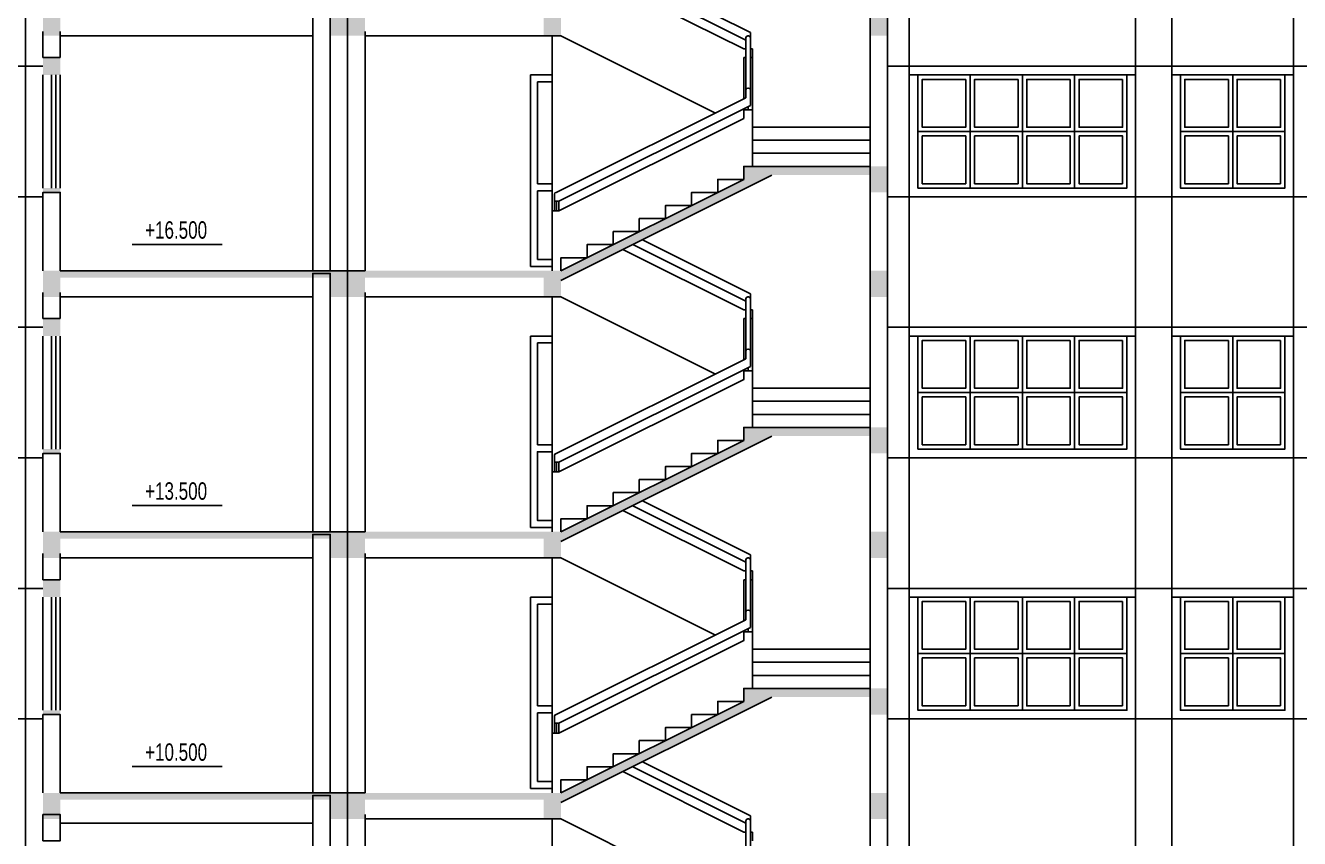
# Model space of a CAD drawing. Extents: x -110475 to -26375, y -22185 to 37215.
# Drawn here: x -77363 to -62730, y 2491 to 11835 of the extents above; entities that cross this region are included whole.
import ezdxf

# ---------------------------------------------------------------- set-up
doc = ezdxf.new("R2010")
doc.units = 0
doc.header["$LTSCALE"] = 800
doc.header["$MEASUREMENT"] = 0
for name, color, linetype in [('BAO', 3, 'CONTINUOUS'), ('CUA', 4, 'CONTINUOUS'), ('mc1', 5, 'CONTINUOUS'), ('MDUNG', 3, 'CONTINUOUS'), ('TEXT', 7, 'CONTINUOUS')]:
    doc.layers.add(name, color=color, linetype=linetype)
doc.styles.add('DIM', font='VHELVEN.TTF')

# ---------------------------------------------------------------- blocks, each defined once
blk = doc.blocks.new('SB6')
at = {"layer": 'TEXT'}
blk.add_line((-160, 0), (169, 0), dxfattribs=at)
blk.add_lwpolyline([(0, 0, 0, 150, 0), (0, 150, 0, 0, 0), (0, 340, 20, 20, 0)], format="xyseb", dxfattribs=at)
at = {"layer": 'TEXT', "const_width": 20}
blk.add_lwpolyline([(-56, 302), (983, 302)], dxfattribs=at)
at = {"layer": 'TEXT', "color": 7, "style": 'DIM'}
blk.add_attdef('+0.000', (94, 369), '', height=150, dxfattribs=at)

msp = doc.modelspace()

# ---------------------------------------------------------------- linework, layer by layer
at = {"layer": 'BAO', "color": 3, "linetype": 'Continuous'}
for points in [[(-73662.808, 23916.307), (-73662.808, -7483.693)], [(-74062.808, 11716.307), (-76962.808, 11716.307)], [(-71212.679, 9016.307), (-71212.679, 9166.307), (-70912.679, 9166.307), (-70912.679, 9316.307), (-70612.679, 9316.307), (-70612.679, 9466.307), (-70312.679, 9466.307), (-70312.679, 9616.307), (-70012.679, 9616.307), (-70012.679, 9766.307), (-69712.679, 9766.307), (-69712.679, 9916.307), (-69412.679, 9916.307), (-69412.679, 10066.307), (-69112.679, 10066.307)], [(-74062.808, 8716.307), (-76962.808, 8716.307)], [(-71212.679, 6016.307), (-71212.679, 6166.307), (-70912.679, 6166.307), (-70912.679, 6316.307), (-70612.679, 6316.307), (-70612.679, 6466.307), (-70312.679, 6466.307), (-70312.679, 6616.307), (-70012.679, 6616.307), (-70012.679, 6766.307), (-69712.679, 6766.307), (-69712.679, 6916.307), (-69412.679, 6916.307), (-69412.679, 7066.307), (-69112.679, 7066.307)], [(-74062.808, 5716.307), (-76962.808, 5716.307)], [(-71212.679, 3016.307), (-71212.679, 3166.307), (-70912.679, 3166.307), (-70912.679, 3316.307), (-70612.679, 3316.307), (-70612.679, 3466.307), (-70312.679, 3466.307), (-70312.679, 3616.307), (-70012.679, 3616.307), (-70012.679, 3766.307), (-69712.679, 3766.307), (-69712.679, 3916.307), (-69412.679, 3916.307), (-69412.679, 4066.307), (-69112.679, 4066.307)], [(-74062.808, 2666.307), (-76962.808, 2666.307)]]:
    msp.add_lwpolyline(points, dxfattribs=at)
at = {"layer": 'CUA', "color": 4, "linetype": 'ByBlock'}
for p, q in [((-70388.376, 12316.656), (-69087.679, 11666.307)), ((-70276.573, 12372.557), (-69037.679, 11753.111)), ((-70500.876, 12260.406), (-69112.679, 11566.307)), ((-69057.679, 11716.307), (-69067.679, 11716.307)), ((-69037.679, 11616.307), (-69037.679, 11753.111)), ((-69112.679, 11566.307), (-69087.679, 11566.307)), ((-69087.679, 11616.307), (-69087.679, 11696.307)), ((-69087.679, 11003.074), (-69087.679, 11616.307)), ((-69037.679, 11616.307), (-69037.679, 10915.611)), ((-69037.679, 11566.307), (-69012.679, 11566.307)), ((-69012.679, 11466.307), (-69012.679, 11566.307)), ((-69112.679, 11466.307), (-69112.679, 10990.611)), ((-69087.679, 11466.307), (-69112.679, 11466.307)), ((-69012.679, 11466.307), (-69037.679, 11466.307)), ((-69012.679, 10216.307), (-69012.679, 11466.307)), ((-77062.808, 9966.307), (-77062.808, 11266.307)), ((-77012.808, 9966.307), (-77012.808, 11266.307)), ((-76962.808, 9966.307), (-76962.808, 11266.307)), ((-71312.679, 11266.307), (-71562.808, 11266.307)), ((-71562.808, 11266.307), (-71562.808, 9066.307)), ((-71482.808, 11186.307), (-71482.808, 10016.307)), ((-71312.679, 11186.307), (-71482.808, 11186.307)), ((-71267.679, 9916.307), (-69087.679, 11003.074)), ((-69087.679, 11096.307), (-69087.679, 11016.307)), ((-69057.679, 11116.307), (-69067.679, 11116.307)), ((-69037.679, 11016.307), (-69037.679, 11096.307)), ((-71237.679, 9815.611), (-69037.679, 10915.611)), ((-69112.679, 10878.111), (-69112.679, 10766.307)), ((-69012.679, 10866.307), (-69112.679, 10866.307)), ((-69062.679, 10903.111), (-69062.679, 10866.307)), ((-69062.679, 10903.111), (-69062.679, 10866.307)), ((-69012.679, 10216.307), (-69012.679, 10866.307)), ((-69012.679, 10666.307), (-67662.808, 10666.307)), ((-69012.679, 10516.307), (-67662.808, 10516.307)), ((-69012.679, 10366.307), (-67662.808, 10366.307)), ((-71482.808, 10016.307), (-71312.679, 10016.307)), ((-71482.808, 9936.307), (-71312.679, 9936.307)), ((-71482.808, 9146.307), (-71482.808, 9936.307)), ((-71287.679, 9896.307), (-71287.679, 9816.307)), ((-71287.679, 9840.611), (-71287.679, 9703.807)), ((-71287.679, 9816.307), (-71237.679, 9816.307)), ((-71262.679, 9816.307), (-71262.679, 9703.807)), ((-71262.679, 9816.307), (-71262.679, 9703.807)), ((-71237.679, 9816.307), (-71237.679, 9703.807)), ((-71237.679, 9703.807), (-71312.679, 9703.807)), ((-71312.679, 9703.807), (-71312.679, 9016.307)), ((-70276.573, 9372.557), (-69037.679, 8753.111)), ((-70500.876, 9260.406), (-69112.679, 8566.307)), ((-70388.376, 9316.656), (-69087.679, 8666.307)), ((-71312.679, 9146.307), (-71482.808, 9146.307)), ((-71562.808, 9066.307), (-71312.679, 9066.307)), ((-69087.679, 8616.307), (-69087.679, 8696.307)), ((-69057.679, 8716.307), (-69067.679, 8716.307)), ((-69037.679, 8616.307), (-69037.679, 8753.111)), ((-69112.679, 8566.307), (-69087.679, 8566.307)), ((-69087.679, 8003.074), (-69087.679, 8616.307)), ((-69037.679, 8616.307), (-69037.679, 7915.611)), ((-69037.679, 8566.307), (-69012.679, 8566.307)), ((-69012.679, 8466.307), (-69012.679, 8566.307)), ((-69112.679, 8466.307), (-69112.679, 7990.611)), ((-69087.679, 8466.307), (-69112.679, 8466.307)), ((-69012.679, 8466.307), (-69037.679, 8466.307)), ((-69012.679, 7216.307), (-69012.679, 8466.307)), ((-77162.808, 6966.307), (-77162.808, 8266.307)), ((-77062.808, 6966.307), (-77062.808, 8266.307)), ((-77012.808, 6966.307), (-77012.808, 8266.307)), ((-76962.808, 6966.307), (-76962.808, 8266.307)), ((-71562.808, 8266.307), (-71562.808, 6066.307)), ((-71312.679, 8266.307), (-71562.808, 8266.307)), ((-71482.808, 8186.307), (-71482.808, 7016.307)), ((-71312.679, 8186.307), (-71482.808, 8186.307)), ((-69087.679, 8096.307), (-69087.679, 8016.307)), ((-69057.679, 8116.307), (-69067.679, 8116.307)), ((-69037.679, 8016.307), (-69037.679, 8096.307)), ((-71267.679, 6916.307), (-69087.679, 8003.074)), ((-71237.679, 6815.611), (-69037.679, 7915.611)), ((-69062.679, 7903.111), (-69062.679, 7866.307)), ((-69062.679, 7903.111), (-69062.679, 7866.307)), ((-69112.679, 7878.111), (-69112.679, 7766.307)), ((-69012.679, 7866.307), (-69112.679, 7866.307)), ((-69012.679, 7216.307), (-69012.679, 7866.307)), ((-69012.679, 7666.307), (-67662.808, 7666.307)), ((-69012.679, 7516.307), (-67662.808, 7516.307)), ((-69012.679, 7366.307), (-67662.808, 7366.307)), ((-71482.808, 7016.307), (-71312.679, 7016.307)), ((-71287.679, 6896.307), (-71287.679, 6816.307)), ((-71287.679, 6840.611), (-71287.679, 6703.807)), ((-71287.679, 6816.307), (-71237.679, 6816.307)), ((-71262.679, 6816.307), (-71262.679, 6703.807)), ((-71262.679, 6816.307), (-71262.679, 6703.807)), ((-71237.679, 6816.307), (-71237.679, 6703.807)), ((-71312.679, 6703.807), (-71312.679, 6016.307)), ((-71237.679, 6703.807), (-71312.679, 6703.807)), ((-70388.376, 6316.656), (-69087.679, 5666.307)), ((-70276.573, 6372.557), (-69037.679, 5753.111)), ((-70500.876, 6260.406), (-69112.679, 5566.307)), ((-71562.808, 6066.307), (-71312.679, 6066.307)), ((-69057.679, 5716.307), (-69067.679, 5716.307)), ((-69037.679, 5616.307), (-69037.679, 5753.111)), ((-69112.679, 5566.307), (-69087.679, 5566.307)), ((-69087.679, 5616.307), (-69087.679, 5696.307)), ((-69087.679, 5003.074), (-69087.679, 5616.307)), ((-69037.679, 5616.307), (-69037.679, 4915.611)), ((-69037.679, 5566.307), (-69012.679, 5566.307)), ((-69012.679, 5466.307), (-69012.679, 5566.307)), ((-69112.679, 5466.307), (-69112.679, 4990.611)), ((-69087.679, 5466.307), (-69112.679, 5466.307)), ((-69012.679, 5466.307), (-69037.679, 5466.307)), ((-69012.679, 4216.307), (-69012.679, 5466.307)), ((-77062.808, 3966.307), (-77062.808, 5266.307)), ((-77012.808, 3966.307), (-77012.808, 5266.307)), ((-76962.808, 3966.307), (-76962.808, 5266.307)), ((-71562.808, 5266.307), (-71562.808, 3066.307)), ((-71312.679, 5266.307), (-71562.808, 5266.307)), ((-71482.808, 5186.307), (-71482.808, 4016.307)), ((-71312.679, 5186.307), (-71482.808, 5186.307)), ((-71267.679, 3916.307), (-69087.679, 5003.074)), ((-69087.679, 5096.307), (-69087.679, 5016.307)), ((-69057.679, 5116.307), (-69067.679, 5116.307)), ((-69037.679, 5016.307), (-69037.679, 5096.307)), ((-71237.679, 3815.611), (-69037.679, 4915.611)), ((-69112.679, 4878.111), (-69112.679, 4766.307)), ((-69012.679, 4866.307), (-69112.679, 4866.307)), ((-69062.679, 4903.111), (-69062.679, 4866.307)), ((-69062.679, 4903.111), (-69062.679, 4866.307)), ((-69012.679, 4216.307), (-69012.679, 4866.307)), ((-69012.679, 4666.307), (-67662.808, 4666.307)), ((-69012.679, 4516.307), (-67662.808, 4516.307)), ((-69012.679, 4366.307), (-67662.808, 4366.307)), ((-71482.808, 4016.307), (-71312.679, 4016.307)), ((-71482.808, 3936.307), (-71312.679, 3936.307)), ((-71482.808, 3146.307), (-71482.808, 3936.307)), ((-71287.679, 3896.307), (-71287.679, 3816.307)), ((-71287.679, 3840.611), (-71287.679, 3703.807)), ((-71287.679, 3816.307), (-71237.679, 3816.307)), ((-71262.679, 3816.307), (-71262.679, 3703.807)), ((-71262.679, 3816.307), (-71262.679, 3703.807)), ((-71237.679, 3816.307), (-71237.679, 3703.807)), ((-71237.679, 3703.807), (-71312.679, 3703.807)), ((-71312.679, 3703.807), (-71312.679, 3016.307)), ((-70276.573, 3372.557), (-69037.679, 2753.111)), ((-70500.876, 3260.406), (-69112.679, 2566.307)), ((-70388.376, 3316.656), (-69087.679, 2666.307)), ((-71312.679, 3146.307), (-71482.808, 3146.307)), ((-71562.808, 3066.307), (-71312.679, 3066.307)), ((-69087.679, 2616.307), (-69087.679, 2696.307)), ((-69057.679, 2716.307), (-69067.679, 2716.307)), ((-69037.679, 2616.307), (-69037.679, 2753.111)), ((-69112.679, 2566.307), (-69087.679, 2566.307)), ((-69087.679, 2003.074), (-69087.679, 2616.307)), ((-69037.679, 2616.307), (-69037.679, 1915.611)), ((-69037.679, 2566.307), (-69012.679, 2566.307)), ((-69012.679, 2466.307), (-69012.679, 2566.307))]:
    msp.add_line(p, q, dxfattribs=at)
at = {"layer": 'CUA', "color": 4}
for points in [[(-67212.808, 11366.307), (-64612.808, 11366.307), (-64612.808, 11266.307), (-67212.808, 11266.307)], [(-67212.808, 11366.307), (-64612.808, 11366.307), (-64612.808, 11266.307), (-67212.808, 11266.307)], [(-64197.817, 11366.307), (-62797.817, 11366.307), (-62797.817, 11266.307), (-64197.817, 11266.307)], [(-67112.808, 9966.307), (-64712.808, 9966.307), (-64712.808, 11266.307), (-67112.808, 11266.307)], [(-66512.808, 11266.307), (-67112.808, 11266.307), (-67112.808, 10616.307), (-66512.808, 10616.307)], [(-66562.808, 11216.307), (-67062.808, 11216.307), (-67062.808, 10666.307), (-66562.808, 10666.307)], [(-65912.808, 11266.307), (-66512.808, 11266.307), (-66512.808, 10616.307), (-65912.808, 10616.307)], [(-65962.808, 11216.307), (-66462.808, 11216.307), (-66462.808, 10666.307), (-65962.808, 10666.307)], [(-65312.808, 11266.307), (-65912.808, 11266.307), (-65912.808, 10616.307), (-65312.808, 10616.307)], [(-65362.808, 11216.307), (-65862.808, 11216.307), (-65862.808, 10666.307), (-65362.808, 10666.307)], [(-64712.808, 11266.307), (-65312.808, 11266.307), (-65312.808, 10616.307), (-64712.808, 10616.307)], [(-64762.808, 11216.307), (-65262.808, 11216.307), (-65262.808, 10666.307), (-64762.808, 10666.307)], [(-63497.817, 11266.307), (-64097.817, 11266.307), (-64097.817, 10616.307), (-63497.817, 10616.307)], [(-63547.817, 11216.307), (-64047.817, 11216.307), (-64047.817, 10666.307), (-63547.817, 10666.307)], [(-62897.817, 11266.307), (-63497.817, 11266.307), (-63497.817, 10616.307), (-62897.817, 10616.307)], [(-62947.817, 11216.307), (-63447.817, 11216.307), (-63447.817, 10666.307), (-62947.817, 10666.307)], [(-66512.808, 9966.307), (-67112.808, 9966.307), (-67112.808, 10616.307), (-66512.808, 10616.307)], [(-66562.808, 10016.307), (-67062.808, 10016.307), (-67062.808, 10566.307), (-66562.808, 10566.307)], [(-65912.808, 9966.307), (-66512.808, 9966.307), (-66512.808, 10616.307), (-65912.808, 10616.307)], [(-65962.808, 10016.307), (-66462.808, 10016.307), (-66462.808, 10566.307), (-65962.808, 10566.307)], [(-65312.808, 9966.307), (-65912.808, 9966.307), (-65912.808, 10616.307), (-65312.808, 10616.307)], [(-65362.808, 10016.307), (-65862.808, 10016.307), (-65862.808, 10566.307), (-65362.808, 10566.307)], [(-64712.808, 9966.307), (-65312.808, 9966.307), (-65312.808, 10616.307), (-64712.808, 10616.307)], [(-64762.808, 10016.307), (-65262.808, 10016.307), (-65262.808, 10566.307), (-64762.808, 10566.307)], [(-63497.817, 9966.307), (-64097.817, 9966.307), (-64097.817, 10616.307), (-63497.817, 10616.307)], [(-63547.817, 10016.307), (-64047.817, 10016.307), (-64047.817, 10566.307), (-63547.817, 10566.307)], [(-62897.817, 9966.307), (-63497.817, 9966.307), (-63497.817, 10616.307), (-62897.817, 10616.307)], [(-62947.817, 10016.307), (-63447.817, 10016.307), (-63447.817, 10566.307), (-62947.817, 10566.307)], [(-67212.808, 8366.307), (-64612.808, 8366.307), (-64612.808, 8266.307), (-67212.808, 8266.307)], [(-67212.808, 8366.307), (-64612.808, 8366.307), (-64612.808, 8266.307), (-67212.808, 8266.307)], [(-64197.817, 8366.307), (-62797.817, 8366.307), (-62797.817, 8266.307), (-64197.817, 8266.307)], [(-67112.808, 6966.307), (-64712.808, 6966.307), (-64712.808, 8266.307), (-67112.808, 8266.307)], [(-66512.808, 8266.307), (-67112.808, 8266.307), (-67112.808, 7616.307), (-66512.808, 7616.307)], [(-66562.808, 8216.307), (-67062.808, 8216.307), (-67062.808, 7666.307), (-66562.808, 7666.307)], [(-65912.808, 8266.307), (-66512.808, 8266.307), (-66512.808, 7616.307), (-65912.808, 7616.307)], [(-65962.808, 8216.307), (-66462.808, 8216.307), (-66462.808, 7666.307), (-65962.808, 7666.307)], [(-65312.808, 8266.307), (-65912.808, 8266.307), (-65912.808, 7616.307), (-65312.808, 7616.307)], [(-65362.808, 8216.307), (-65862.808, 8216.307), (-65862.808, 7666.307), (-65362.808, 7666.307)], [(-64712.808, 8266.307), (-65312.808, 8266.307), (-65312.808, 7616.307), (-64712.808, 7616.307)], [(-64762.808, 8216.307), (-65262.808, 8216.307), (-65262.808, 7666.307), (-64762.808, 7666.307)], [(-63497.817, 8266.307), (-64097.817, 8266.307), (-64097.817, 7616.307), (-63497.817, 7616.307)], [(-63547.817, 8216.307), (-64047.817, 8216.307), (-64047.817, 7666.307), (-63547.817, 7666.307)], [(-62897.817, 8266.307), (-63497.817, 8266.307), (-63497.817, 7616.307), (-62897.817, 7616.307)], [(-62947.817, 8216.307), (-63447.817, 8216.307), (-63447.817, 7666.307), (-62947.817, 7666.307)], [(-66512.808, 6966.307), (-67112.808, 6966.307), (-67112.808, 7616.307), (-66512.808, 7616.307)], [(-65912.808, 6966.307), (-66512.808, 6966.307), (-66512.808, 7616.307), (-65912.808, 7616.307)], [(-65312.808, 6966.307), (-65912.808, 6966.307), (-65912.808, 7616.307), (-65312.808, 7616.307)], [(-64712.808, 6966.307), (-65312.808, 6966.307), (-65312.808, 7616.307), (-64712.808, 7616.307)], [(-63497.817, 6966.307), (-64097.817, 6966.307), (-64097.817, 7616.307), (-63497.817, 7616.307)], [(-62897.817, 6966.307), (-63497.817, 6966.307), (-63497.817, 7616.307), (-62897.817, 7616.307)], [(-66562.808, 7016.307), (-67062.808, 7016.307), (-67062.808, 7566.307), (-66562.808, 7566.307)], [(-65962.808, 7016.307), (-66462.808, 7016.307), (-66462.808, 7566.307), (-65962.808, 7566.307)], [(-65362.808, 7016.307), (-65862.808, 7016.307), (-65862.808, 7566.307), (-65362.808, 7566.307)], [(-64762.808, 7016.307), (-65262.808, 7016.307), (-65262.808, 7566.307), (-64762.808, 7566.307)], [(-63547.817, 7016.307), (-64047.817, 7016.307), (-64047.817, 7566.307), (-63547.817, 7566.307)], [(-62947.817, 7016.307), (-63447.817, 7016.307), (-63447.817, 7566.307), (-62947.817, 7566.307)], [(-67212.808, 5366.307), (-64612.808, 5366.307), (-64612.808, 5266.307), (-67212.808, 5266.307)], [(-67212.808, 5366.307), (-64612.808, 5366.307), (-64612.808, 5266.307), (-67212.808, 5266.307)], [(-64197.817, 5366.307), (-62797.817, 5366.307), (-62797.817, 5266.307), (-64197.817, 5266.307)], [(-67112.808, 3966.307), (-64712.808, 3966.307), (-64712.808, 5266.307), (-67112.808, 5266.307)], [(-66512.808, 5266.307), (-67112.808, 5266.307), (-67112.808, 4616.307), (-66512.808, 4616.307)], [(-66562.808, 5216.307), (-67062.808, 5216.307), (-67062.808, 4666.307), (-66562.808, 4666.307)], [(-65912.808, 5266.307), (-66512.808, 5266.307), (-66512.808, 4616.307), (-65912.808, 4616.307)], [(-65962.808, 5216.307), (-66462.808, 5216.307), (-66462.808, 4666.307), (-65962.808, 4666.307)], [(-65312.808, 5266.307), (-65912.808, 5266.307), (-65912.808, 4616.307), (-65312.808, 4616.307)], [(-65362.808, 5216.307), (-65862.808, 5216.307), (-65862.808, 4666.307), (-65362.808, 4666.307)], [(-64712.808, 5266.307), (-65312.808, 5266.307), (-65312.808, 4616.307), (-64712.808, 4616.307)], [(-64762.808, 5216.307), (-65262.808, 5216.307), (-65262.808, 4666.307), (-64762.808, 4666.307)], [(-63497.817, 5266.307), (-64097.817, 5266.307), (-64097.817, 4616.307), (-63497.817, 4616.307)], [(-63547.817, 5216.307), (-64047.817, 5216.307), (-64047.817, 4666.307), (-63547.817, 4666.307)], [(-62897.817, 5266.307), (-63497.817, 5266.307), (-63497.817, 4616.307), (-62897.817, 4616.307)], [(-62947.817, 5216.307), (-63447.817, 5216.307), (-63447.817, 4666.307), (-62947.817, 4666.307)], [(-66512.808, 3966.307), (-67112.808, 3966.307), (-67112.808, 4616.307), (-66512.808, 4616.307)], [(-66562.808, 4016.307), (-67062.808, 4016.307), (-67062.808, 4566.307), (-66562.808, 4566.307)], [(-65912.808, 3966.307), (-66512.808, 3966.307), (-66512.808, 4616.307), (-65912.808, 4616.307)], [(-65962.808, 4016.307), (-66462.808, 4016.307), (-66462.808, 4566.307), (-65962.808, 4566.307)], [(-65312.808, 3966.307), (-65912.808, 3966.307), (-65912.808, 4616.307), (-65312.808, 4616.307)], [(-65362.808, 4016.307), (-65862.808, 4016.307), (-65862.808, 4566.307), (-65362.808, 4566.307)], [(-64712.808, 3966.307), (-65312.808, 3966.307), (-65312.808, 4616.307), (-64712.808, 4616.307)], [(-64762.808, 4016.307), (-65262.808, 4016.307), (-65262.808, 4566.307), (-64762.808, 4566.307)], [(-63497.817, 3966.307), (-64097.817, 3966.307), (-64097.817, 4616.307), (-63497.817, 4616.307)], [(-63547.817, 4016.307), (-64047.817, 4016.307), (-64047.817, 4566.307), (-63547.817, 4566.307)], [(-62897.817, 3966.307), (-63497.817, 3966.307), (-63497.817, 4616.307), (-62897.817, 4616.307)], [(-62947.817, 4016.307), (-63447.817, 4016.307), (-63447.817, 4566.307), (-62947.817, 4566.307)]]:
    msp.add_lwpolyline(points, close=True, dxfattribs=at)
at = {"layer": 'CUA', "color": 4, "linetype": 'ByBlock'}
for points in [[(-64097.817, 9966.307), (-62897.817, 9966.307), (-62897.817, 11266.307), (-64097.817, 11266.307)], [(-64097.817, 6966.307), (-62897.817, 6966.307), (-62897.817, 8266.307), (-64097.817, 8266.307)], [(-64097.817, 3966.307), (-62897.817, 3966.307), (-62897.817, 5266.307), (-64097.817, 5266.307)]]:
    msp.add_lwpolyline(points, close=True, dxfattribs=at)
for points in [[(-69012.679, 10216.307), (-69012.679, 10216.307), (-69012.679, 10866.307), (-69112.679, 10866.307), (-69112.679, 10766.307), (-71237.679, 9703.807)], [(-69012.679, 7216.307), (-69012.679, 7216.307), (-69012.679, 7866.307), (-69112.679, 7866.307), (-69112.679, 7766.307), (-71237.679, 6703.807)], [(-71312.679, 6146.307), (-71482.808, 6146.307), (-71482.808, 6936.307), (-71312.679, 6936.307)], [(-69012.679, 4216.307), (-69012.679, 4216.307), (-69012.679, 4866.307), (-69112.679, 4866.307), (-69112.679, 4766.307), (-71237.679, 3703.807)]]:
    msp.add_lwpolyline(points, dxfattribs=at)
for centre, start, end in [((-69067.679, 11696.307), 90, 180), ((-69057.679, 11696.307), 0, 90), ((-69067.679, 11096.307), 90, 180), ((-69057.679, 11096.307), 0, 90), ((-71267.679, 9896.307), 90, 180), ((-69067.679, 8696.307), 90, 180), ((-69057.679, 8696.307), 0, 90), ((-69067.679, 8096.307), 90, 180), ((-69057.679, 8096.307), 0, 90), ((-71267.679, 6896.307), 90, 180), ((-69067.679, 5696.307), 90, 180), ((-69057.679, 5696.307), 0, 90), ((-69067.679, 5096.307), 90, 180), ((-69057.679, 5096.307), 0, 90), ((-71267.679, 3896.307), 90, 180), ((-69067.679, 2696.307), 90, 180), ((-69057.679, 2696.307), 0, 90)]:
    msp.add_arc(centre, 20, start, end, dxfattribs=at)
at = {"layer": 'mc1', "color": 5}
for p, q in [((-71212.679, 8904.504), (-68789.073, 10116.307)), ((-71212.679, 9016.307), (-69112.679, 10066.307)), ((-71212.679, 5904.504), (-68789.073, 7116.307)), ((-71212.679, 6016.307), (-69112.679, 7066.307)), ((-71212.679, 2904.504), (-68789.073, 4116.307)), ((-71212.679, 3016.307), (-69112.679, 4066.307))]:
    msp.add_line(p, q, dxfattribs=at)
for points in [[(-69112.679, 10066.307), (-69112.679, 10216.307), (-67662.808, 10216.307)], [(-69112.679, 7066.307), (-69112.679, 7216.307), (-67662.808, 7216.307)], [(-69112.679, 4066.307), (-69112.679, 4216.307), (-67662.808, 4216.307)]]:
    msp.add_lwpolyline(points, dxfattribs=at)
at = {"layer": 'mc1', "color": 5, "linetype": 'Continuous'}
for points in [[(-76962.808, 9016.307), (-73462.808, 9016.307)], [(-76962.808, 6016.307), (-73462.808, 6016.307)], [(-76962.808, 3016.307), (-73462.808, 3016.307)]]:
    msp.add_lwpolyline(points, dxfattribs=at)
at = {"layer": 'mc1', "color": 5, "linetype": 'ByBlock'}
for points in [[(-77162.808, 12016.307), (-76962.808, 12016.307), (-77162.808, 11716.307), (-76962.808, 11716.307)], [(-73862.808, 12016.307), (-73662.808, 12016.307), (-73862.808, 11716.307), (-73662.808, 11716.307)], [(-73662.808, 12016.307), (-73462.808, 12016.307), (-73662.808, 11716.307), (-73462.808, 11716.307)], [(-71412.679, 12016.307), (-71212.679, 12016.307), (-71412.679, 11716.307), (-71212.679, 11716.307)], [(-67662.808, 12016.307), (-67462.808, 12016.307), (-67662.808, 11716.307), (-67462.808, 11716.307)], [(-77162.808, 11466.307), (-76962.808, 11466.307), (-77162.808, 11266.307), (-76962.808, 11266.307)], [(-67662.808, 10216.307), (-67462.808, 10216.307), (-67662.808, 9916.307), (-67462.808, 9916.307)], [(-77162.808, 9016.307), (-76962.808, 9016.307), (-77162.808, 8716.307), (-76962.808, 8716.307)], [(-76962.808, 9016.307), (-73862.808, 9016.307), (-76962.808, 8936.307), (-73862.808, 8936.307)], [(-73862.808, 9016.307), (-73662.808, 9016.307), (-73862.808, 8716.307), (-73662.808, 8716.307)], [(-73662.808, 9016.307), (-73462.808, 9016.307), (-73662.808, 8716.307), (-73462.808, 8716.307)], [(-73462.808, 9016.307), (-71412.679, 9016.307), (-73462.808, 8936.307), (-71412.679, 8936.307)], [(-71412.679, 9016.307), (-71212.679, 9016.307), (-71412.679, 8716.307), (-71212.679, 8716.307)], [(-67662.808, 9016.307), (-67462.808, 9016.307), (-67662.808, 8716.307), (-67462.808, 8716.307)], [(-77162.808, 8466.307), (-76962.808, 8466.307), (-77162.808, 8266.307), (-76962.808, 8266.307)], [(-67662.808, 7216.307), (-67462.808, 7216.307), (-67662.808, 6916.307), (-67462.808, 6916.307)], [(-77162.808, 6016.307), (-76962.808, 6016.307), (-77162.808, 5716.307), (-76962.808, 5716.307)], [(-76962.808, 6016.307), (-73862.808, 6016.307), (-76962.808, 5936.307), (-73862.808, 5936.307)], [(-73862.808, 6016.307), (-73662.808, 6016.307), (-73862.808, 5716.307), (-73662.808, 5716.307)], [(-73662.808, 6016.307), (-73462.808, 6016.307), (-73662.808, 5716.307), (-73462.808, 5716.307)], [(-73462.808, 6016.307), (-71412.679, 6016.307), (-73462.808, 5936.307), (-71412.679, 5936.307)], [(-71412.679, 6016.307), (-71212.679, 6016.307), (-71412.679, 5716.307), (-71212.679, 5716.307)], [(-67662.808, 6016.307), (-67462.808, 6016.307), (-67662.808, 5716.307), (-67462.808, 5716.307)], [(-77162.808, 5466.307), (-76962.808, 5466.307), (-77162.808, 5266.307), (-76962.808, 5266.307)], [(-67662.808, 4216.307), (-67462.808, 4216.307), (-67662.808, 3916.307), (-67462.808, 3916.307)], [(-77162.808, 3016.307), (-76962.808, 3016.307), (-77162.808, 2716.307), (-76962.808, 2716.307)], [(-76962.808, 3016.307), (-73862.808, 3016.307), (-76962.808, 2936.307), (-73862.808, 2936.307)], [(-73862.808, 3016.307), (-73662.808, 3016.307), (-73862.808, 2716.307), (-73662.808, 2716.307)], [(-73662.808, 3016.307), (-73462.808, 3016.307), (-73662.808, 2716.307), (-73462.808, 2716.307)], [(-73462.808, 3016.307), (-71412.679, 3016.307), (-73462.808, 2936.307), (-71412.679, 2936.307)], [(-71412.679, 3016.307), (-71212.679, 3016.307), (-71412.679, 2716.307), (-71212.679, 2716.307)], [(-67662.808, 3016.307), (-67462.808, 3016.307), (-67662.808, 2716.307), (-67462.808, 2716.307)]]:
    msp.add_solid(points, dxfattribs=at)
at = {"layer": 'mc1', "color": 5}
for points in [[(-71212.679, 8904.504), (-71212.679, 9016.307), (-68789.073, 10116.307), (-69112.679, 10066.307)], [(-69112.679, 10116.307), (-69112.679, 10216.307), (-67662.808, 10116.307), (-67662.808, 10216.307)], [(-69112.679, 10066.307), (-69112.679, 10116.307), (-68789.073, 10116.307)], [(-69112.679, 7116.307), (-69112.679, 7216.307), (-67662.808, 7116.307), (-67662.808, 7216.307)], [(-71212.679, 5904.504), (-71212.679, 6016.307), (-68789.073, 7116.307), (-69112.679, 7066.307)], [(-69112.679, 7066.307), (-69112.679, 7116.307), (-68789.073, 7116.307)], [(-71212.679, 2904.504), (-71212.679, 3016.307), (-68789.073, 4116.307), (-69112.679, 4066.307)], [(-69112.679, 4116.307), (-69112.679, 4216.307), (-67662.808, 4116.307), (-67662.808, 4216.307)], [(-69112.679, 4066.307), (-69112.679, 4116.307), (-68789.073, 4116.307)]]:
    msp.add_solid(points, dxfattribs=at)
at = {"layer": 'mc1', "color": 5, "linetype": 'Continuous'}
for points in [[(-77162.808, 9916.307), (-76962.808, 9916.307), (-77162.808, 9966.307), (-76962.808, 9966.307)], [(-77162.808, 6916.307), (-76962.808, 6916.307), (-77162.808, 6966.307), (-76962.808, 6966.307)], [(-77162.808, 3916.307), (-76962.808, 3916.307), (-77162.808, 3966.307), (-76962.808, 3966.307)]]:
    msp.add_solid(points, dxfattribs=at)
at = {"layer": 'MDUNG', "color": 3}
for p, q in [((-77362.808, -3203.693), (-77362.808, 23366.307)), ((-67212.808, 23366.307), (-67212.808, -3283.693)), ((-64612.808, 23366.307), (-64612.808, -3283.693)), ((-64197.817, 23366.307), (-64197.817, -3229.457)), ((-62797.817, 23366.307), (-62797.817, -3229.457)), ((-67662.808, 9016.307), (-67662.808, 12016.307)), ((-67462.808, 9016.307), (-67462.808, 12016.307)), ((-73462.808, 9016.307), (-73462.808, 11766.307)), ((-86862.808, 11366.307), (-77162.808, 11366.307)), ((-67462.808, 11366.307), (-62612.808, 11366.307)), ((-86862.808, 9866.307), (-77162.808, 9866.307)), ((-67462.808, 9866.307), (-62612.808, 9866.307)), ((-67662.808, 6016.307), (-67662.808, 9016.307)), ((-67462.808, 6016.307), (-67462.808, 9016.307)), ((-73462.808, 6016.307), (-73462.808, 8766.307)), ((-86862.808, 8366.307), (-77162.808, 8366.307)), ((-67462.808, 8366.307), (-62612.808, 8366.307)), ((-86862.808, 6866.307), (-77162.808, 6866.307)), ((-67462.808, 6866.307), (-62612.808, 6866.307)), ((-67662.808, 3016.307), (-67662.808, 6016.307)), ((-67462.808, 3016.307), (-67462.808, 6016.307)), ((-73462.808, 3016.307), (-73462.808, 5766.307)), ((-86862.808, 5366.307), (-77162.808, 5366.307)), ((-67462.808, 5366.307), (-62612.808, 5366.307)), ((-86862.808, 3866.307), (-77162.808, 3866.307)), ((-67462.808, 3866.307), (-62612.808, 3866.307)), ((-67662.808, 16.307), (-67662.808, 3016.307)), ((-67462.808, 16.307), (-67462.808, 3016.307)), ((-73462.808, 16.307), (-73462.808, 2766.307))]:
    msp.add_line(p, q, dxfattribs=at)
at = {"layer": 'MDUNG', "color": 3, "linetype": 'ByBlock'}
for p, q in [((-77162.808, 11766.307), (-77162.808, 11466.307)), ((-76962.808, 11466.307), (-76962.808, 11766.307)), ((-73462.808, 9066.307), (-73462.808, 11766.307)), ((-73462.808, 11716.307), (-71212.679, 11716.307)), ((-71212.679, 11716.307), (-69437.465, 10828.7)), ((-77162.808, 11466.307), (-76962.808, 11466.307)), ((-77162.808, 9966.307), (-77162.808, 11266.307)), ((-77162.808, 8766.307), (-77162.808, 8466.307)), ((-76962.808, 8466.307), (-76962.808, 8766.307)), ((-73462.808, 6066.307), (-73462.808, 8766.307)), ((-73462.808, 8716.307), (-71212.679, 8716.307)), ((-71212.679, 8716.307), (-69437.465, 7828.7)), ((-77162.808, 8466.307), (-76962.808, 8466.307)), ((-77162.808, 5766.307), (-77162.808, 5466.307)), ((-76962.808, 5466.307), (-76962.808, 5766.307)), ((-73462.808, 3066.307), (-73462.808, 5766.307)), ((-73462.808, 5716.307), (-71212.679, 5716.307)), ((-71212.679, 5716.307), (-69437.465, 4828.7)), ((-77162.808, 5466.307), (-76962.808, 5466.307)), ((-77162.808, 3966.307), (-77162.808, 5266.307)), ((-73462.808, 66.307), (-73462.808, 2766.307)), ((-73462.808, 2716.307), (-71212.679, 2716.307)), ((-71212.679, 2716.307), (-69437.465, 1828.7))]:
    msp.add_line(p, q, dxfattribs=at)
for points in [[(-74062.808, 9016.307), (-74062.808, 11986.307), (-73862.808, 11986.307), (-73862.808, 9016.307)], [(-77162.808, 9016.307), (-77162.808, 9916.307), (-76962.808, 9916.307), (-76962.808, 9016.307)], [(-74062.808, 6016.307), (-74062.808, 8986.307), (-73862.808, 8986.307), (-73862.808, 6016.307)], [(-77162.808, 6016.307), (-77162.808, 6916.307), (-76962.808, 6916.307), (-76962.808, 6016.307)], [(-74062.808, 3016.307), (-74062.808, 5986.307), (-73862.808, 5986.307), (-73862.808, 3016.307)], [(-77162.808, 3016.307), (-77162.808, 3916.307), (-76962.808, 3916.307), (-76962.808, 3016.307)], [(-74062.808, 16.307), (-74062.808, 2986.307), (-73862.808, 2986.307), (-73862.808, 16.307)]]:
    msp.add_lwpolyline(points, dxfattribs=at)
at = {"layer": 'MDUNG', "color": 3, "linetype": 'Continuous'}
for points in [[(-71312.679, 9016.307), (-71312.679, 11716.307)], [(-71312.679, 6016.307), (-71312.679, 8716.307)], [(-71312.679, 3016.307), (-71312.679, 5716.307)], [(-71312.679, 16.307), (-71312.679, 2716.307)]]:
    msp.add_lwpolyline(points, dxfattribs=at)
at = {"layer": 'MDUNG', "color": 3, "linetype": 'ByBlock'}
msp.add_lwpolyline([(-77162.808, 2466.307), (-76962.808, 2466.307), (-76962.808, 2766.307), (-77162.808, 2766.307)], close=True, dxfattribs=at)

# ---------------------------------------------------------------- block references
at = {"layer": 'TEXT', "color": 7, "linetype": 'ByBlock'}
ref = msp.add_blockref('SB6', (-76083.029, 9016.307), dxfattribs=at)
ref.add_attrib('+0.000', '+16.500', (-75989.193, 9385), dxfattribs={"color": 7, "height": 200, "style": 'DIM', "width": 0.7})
ref = msp.add_blockref('SB6', (-76083.029, 6016.307), dxfattribs=at)
ref.add_attrib('+0.000', '+13.500', (-75989.193, 6385), dxfattribs={"color": 7, "height": 200, "style": 'DIM', "width": 0.7})
ref = msp.add_blockref('SB6', (-76083.029, 3016.307), dxfattribs=at)
ref.add_attrib('+0.000', '+10.500', (-75989.193, 3385), dxfattribs={"color": 7, "height": 200, "style": 'DIM', "width": 0.7})

doc.saveas('drawing.dxf')
